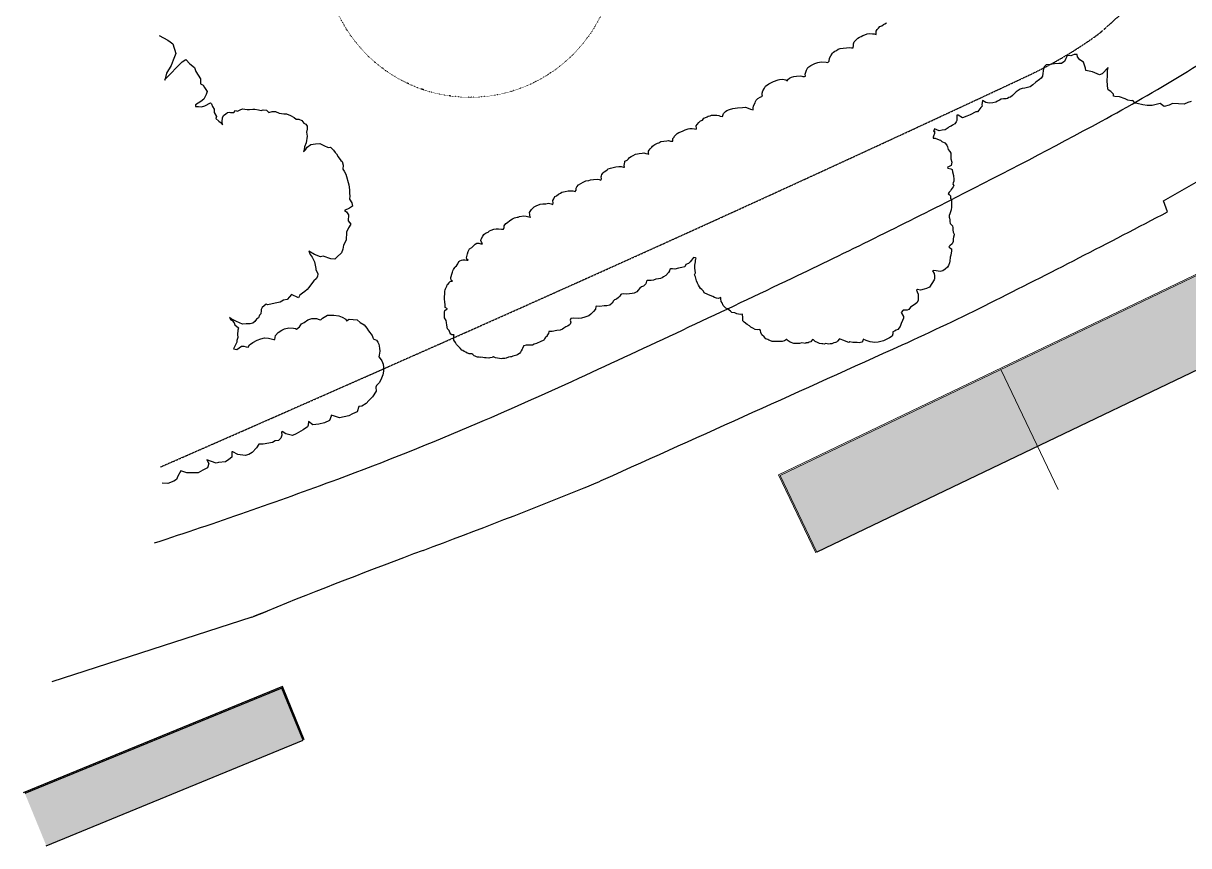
# Model space of a CAD drawing. Header units: millimetres. Extents: x 4912249 to 5143333, y 4796975 to 4980514.
# Drawn here: x 5070078 to 5117356, y 4930372 to 4963725 of the extents above; entities that cross this region are included whole.
import ezdxf

# ---------------------------------------------------------------- set-up
doc = ezdxf.new("R2010")
doc.units = ezdxf.units.MM
doc.linetypes.add('ACAD_ISO07W100', pattern=[3, 0, -3])
doc.linetypes.add('DASHED', pattern=[19.05, 12.7, -6.35])
for name, color, linetype in [('ACAD_ISO07W100___TREES_REMOVED', 1, 'ACAD_ISO07W100'), ('Continuous____EXISTING BUILDINGS', 251, 'Continuous'), ('Continuous___A941G_TREES', 3, 'Continuous'), ('Continuous___BUILDING', 1, 'Continuous'), ('Continuous___CHANNEL', 2, 'Continuous'), ('DASHED___BANK', 7, 'DASHED')]:
    doc.layers.add(name, color=color, linetype=linetype)

msp = doc.modelspace()

# ---------------------------------------------------------------- hatches: boundary and pattern name
at = {"layer": 'Continuous____EXISTING BUILDINGS'}
h = msp.add_hatch(color=256, dxfattribs=at)
h.paths.add_polyline_path([(5100781, 4945392), (5102275, 4942275), (5111228, 4946566), (5109734, 4949683)])
h.paths.add_polyline_path([(5119347, 4950458), (5117852, 4953575), (5109734, 4949683), (5111228, 4946566)])
h.paths.add_polyline_path([(5131085, 4957051), (5129199, 4959619), (5121308, 4953824), (5123193, 4951256)])
h.paths.add_polyline_path([(5143291, 4961219), (5141014, 4964571), (5133276, 4959314), (5135553, 4955962)])
msp.add_hatch(color=256, dxfattribs=at).paths.add_polyline_path([(5081431, 4934646), (5080563, 4936762), (5070144, 4932489), (5071012, 4930372)])

# ---------------------------------------------------------------- linework, layer by layer
at = {"layer": 'ACAD_ISO07W100___TREES_REMOVED', "ltscale": 0.4}
msp.add_circle((5088194, 4966630, 105667), 5907, dxfattribs=at)
at = {"layer": 'Continuous____EXISTING BUILDINGS'}
for p, q in [((5119392, 4950479), (5102275, 4942275)), ((5071012, 4930372), (5081431, 4934646))]:
    msp.add_line(p, q, dxfattribs=at)
at = {"layer": 'Continuous___A941G_TREES'}
for p, q in [((5104911, 4963629), (5104976, 4963674)), ((5104976, 4963674), (5105024, 4963706)), ((5105024, 4963706), (5105093, 4963747)), ((5075587, 4963234), (5075947, 4963042)), ((5104001, 4963158), (5104062, 4963191)), ((5104062, 4963191), (5104135, 4963231)), ((5104135, 4963231), (5104220, 4963256)), ((5104220, 4963256), (5104310, 4963292)), ((5104310, 4963292), (5104407, 4963309)), ((5104407, 4963309), (5104525, 4963292)), ((5104525, 4963292), (5104594, 4963292)), ((5104594, 4963292), (5104671, 4963272)), ((5104671, 4963329), (5104683, 4963410)), ((5104671, 4963272), (5104671, 4963329)), ((5104683, 4963410), (5104724, 4963471)), ((5104724, 4963471), (5104777, 4963532)), ((5104777, 4963532), (5104825, 4963592)), ((5104825, 4963592), (5104911, 4963629)), ((5075947, 4963042), (5076031, 4962970)), ((5076031, 4962970), (5076140, 4962892)), ((5076140, 4962892), (5076272, 4962503)), ((5103142, 4962674), (5103217, 4962707)), ((5103217, 4962707), (5103333, 4962716)), ((5103333, 4962716), (5103474, 4962732)), ((5103474, 4962732), (5103582, 4962740)), ((5103582, 4962740), (5103673, 4962732)), ((5103673, 4962732), (5103748, 4962732)), ((5103748, 4962732), (5103756, 4962823)), ((5103756, 4962890), (5103790, 4962980)), ((5103756, 4962823), (5103756, 4962890)), ((5103790, 4962980), (5103834, 4963029)), ((5103834, 4963029), (5103875, 4963073)), ((5103875, 4963073), (5103940, 4963122)), ((5103940, 4963122), (5104001, 4963158)), ((5076152, 4962227), (5076074, 4962017)), ((5076272, 4962503), (5076152, 4962227)), ((5076518, 4962161), (5076668, 4962251)), ((5076668, 4962251), (5076830, 4962083)), ((5102776, 4962193), (5102785, 4962317)), ((5102785, 4962317), (5102834, 4962409)), ((5102834, 4962409), (5102901, 4962508)), ((5102901, 4962508), (5102942, 4962550)), ((5102942, 4962550), (5103001, 4962591)), ((5103001, 4962591), (5103067, 4962616)), ((5103067, 4962616), (5103142, 4962674)), ((5112365, 4962302), (5112323, 4962176)), ((5112421, 4962401), (5112365, 4962302)), ((5112534, 4962415), (5112421, 4962401)), ((5112576, 4962401), (5112534, 4962415)), ((5112716, 4962457), (5112576, 4962401)), ((5112829, 4962457), (5112716, 4962457)), ((5112843, 4962372), (5112829, 4962457)), ((5112941, 4962246), (5112843, 4962372)), ((5113082, 4962148), (5112941, 4962246)), ((5075835, 4961465), (5076518, 4962161)), ((5076074, 4962017), (5075894, 4961705)), ((5076830, 4962083), (5077022, 4961933)), ((5077022, 4961933), (5077082, 4961765)), ((5077082, 4961765), (5077263, 4961478)), ((5101821, 4961745), (5101846, 4961819)), ((5101846, 4961819), (5101904, 4961927)), ((5101904, 4961927), (5102029, 4962010)), ((5102029, 4962010), (5102104, 4962060)), ((5102104, 4962060), (5102195, 4962102)), ((5102195, 4962102), (5102311, 4962135)), ((5102311, 4962135), (5102452, 4962160)), ((5102452, 4962160), (5102652, 4962143)), ((5102652, 4962143), (5102718, 4962135)), ((5102718, 4962135), (5102776, 4962193)), ((5111452, 4961783), (5111438, 4961699)), ((5111466, 4961910), (5111452, 4961783)), ((5111494, 4961966), (5111466, 4961910)), ((5111579, 4962036), (5111494, 4961966)), ((5111733, 4962050), (5111579, 4962036)), ((5111916, 4962078), (5111733, 4962050)), ((5112084, 4962092), (5111916, 4962078)), ((5112197, 4962092), (5112084, 4962092)), ((5112253, 4962134), (5112197, 4962092)), ((5112323, 4962176), (5112253, 4962134)), ((5113166, 4961910), (5113082, 4962148)), ((5113180, 4961811), (5113166, 4961910)), ((5113447, 4961755), (5113180, 4961811)), ((5113545, 4961713), (5113447, 4961755)), ((5114093, 4961938), (5113840, 4961671)), ((5114065, 4961811), (5114093, 4961938)), ((5114065, 4961573), (5114065, 4961811)), ((5075894, 4961705), (5075823, 4961417)), ((5075823, 4961417), (5075835, 4961465)), ((5077263, 4961478), (5077261, 4961269)), ((5100318, 4961272), (5100426, 4961330)), ((5100426, 4961330), (5100509, 4961371)), ((5100509, 4961371), (5100700, 4961429)), ((5100700, 4961429), (5100750, 4961446)), ((5100750, 4961446), (5100874, 4961454)), ((5100874, 4961454), (5101015, 4961438)), ((5101015, 4961438), (5101082, 4961396)), ((5101082, 4961396), (5101090, 4961446)), ((5101090, 4961446), (5101157, 4961496)), ((5101157, 4961496), (5101240, 4961537)), ((5101240, 4961537), (5101339, 4961562)), ((5101339, 4961562), (5101447, 4961587)), ((5101447, 4961587), (5101589, 4961595)), ((5101589, 4961595), (5101663, 4961587)), ((5101663, 4961587), (5101705, 4961571)), ((5101705, 4961571), (5101763, 4961571)), ((5101763, 4961571), (5101813, 4961579)), ((5101796, 4961662), (5101821, 4961745)), ((5101813, 4961579), (5101796, 4961662)), ((5111157, 4961334), (5111031, 4961236)), ((5111298, 4961447), (5111157, 4961334)), ((5111368, 4961503), (5111298, 4961447)), ((5111424, 4961587), (5111368, 4961503)), ((5111438, 4961699), (5111424, 4961587)), ((5113742, 4961629), (5113545, 4961713)), ((5113840, 4961671), (5113742, 4961629)), ((5114051, 4961433), (5114065, 4961573)), ((5114065, 4961180), (5114051, 4961433)), ((5077261, 4961269), (5077376, 4961211)), ((5077376, 4961211), (5077432, 4961117)), ((5077503, 4960841), (5077404, 4960646)), ((5077432, 4961117), (5077531, 4960953)), ((5077531, 4960953), (5077503, 4960841)), ((5100052, 4960898), (5100085, 4960990)), ((5100052, 4960807), (5100052, 4960898)), ((5100060, 4960766), (5100052, 4960807)), ((5100085, 4960990), (5100143, 4961098)), ((5100143, 4961098), (5100193, 4961172)), ((5100193, 4961172), (5100318, 4961272)), ((5110265, 4960851), (5110209, 4960796)), ((5110362, 4960948), (5110265, 4960851)), ((5110525, 4961054), (5110362, 4960948)), ((5110596, 4961082), (5110525, 4961054)), ((5110708, 4961096), (5110596, 4961082)), ((5110919, 4961152), (5110708, 4961096)), ((5111031, 4961236), (5110919, 4961152)), ((5114093, 4961026), (5114065, 4961180)), ((5114191, 4960956), (5114093, 4961026)), ((5114303, 4960857), (5114191, 4960956)), ((5114303, 4960773), (5114303, 4960857)), ((5077280, 4960548), (5077058, 4960414)), ((5077058, 4960414), (5077062, 4960353)), ((5077062, 4960353), (5077191, 4960351)), ((5077191, 4960351), (5077309, 4960341)), ((5077404, 4960646), (5077280, 4960548)), ((5077309, 4960341), (5077437, 4960379)), ((5077437, 4960379), (5077676, 4960499)), ((5077676, 4960499), (5077707, 4960461)), ((5077707, 4960461), (5077759, 4960349)), ((5077759, 4960349), (5077822, 4960243)), ((5099682, 4960288), (5099694, 4960382)), ((5099694, 4960382), (5099764, 4960494)), ((5099764, 4960494), (5099786, 4960558)), ((5099786, 4960558), (5099803, 4960608)), ((5099803, 4960608), (5099877, 4960674)), ((5099877, 4960674), (5099977, 4960724)), ((5099977, 4960724), (5100060, 4960766)), ((5108978, 4960367), (5108922, 4960312)), ((5108992, 4960588), (5108964, 4960423)), ((5108964, 4960423), (5108978, 4960367)), ((5109130, 4960519), (5108992, 4960588)), ((5109268, 4960492), (5109130, 4960519)), ((5109407, 4960505), (5109268, 4960492)), ((5109531, 4960533), (5109407, 4960505)), ((5109601, 4960561), (5109531, 4960533)), ((5109684, 4960602), (5109601, 4960561)), ((5109753, 4960644), (5109684, 4960602)), ((5109836, 4960657), (5109753, 4960644)), ((5109946, 4960657), (5109836, 4960657)), ((5110002, 4960671), (5109946, 4960657)), ((5110057, 4960713), (5110002, 4960671)), ((5110126, 4960727), (5110057, 4960713)), ((5110209, 4960796), (5110126, 4960727)), ((5114360, 4960759), (5114303, 4960773)), ((5114542, 4960745), (5114360, 4960759)), ((5114781, 4960661), (5114542, 4960745)), ((5114893, 4960605), (5114781, 4960661)), ((5115034, 4960577), (5114893, 4960605)), ((5115090, 4960591), (5115034, 4960577)), ((5115188, 4960493), (5115090, 4960591)), ((5115259, 4960479), (5115188, 4960493)), ((5115497, 4960422), (5115259, 4960479)), ((5115666, 4960394), (5115497, 4960422)), ((5115877, 4960394), (5115666, 4960394)), ((5116202, 4960476), (5115877, 4960394)), ((5116363, 4960351), (5116202, 4960476)), ((5116561, 4960404), (5116363, 4960351)), ((5116705, 4960476), (5116561, 4960404)), ((5116938, 4960458), (5116705, 4960476)), ((5117172, 4960440), (5116938, 4960458)), ((5117315, 4960512), (5117172, 4960440)), ((5117459, 4960548), (5117315, 4960512)), ((5077822, 4960243), (5077827, 4960103)), ((5077827, 4960103), (5077918, 4959951)), ((5077918, 4959951), (5077892, 4959864)), ((5077892, 4959864), (5078009, 4959755)), ((5078144, 4959746), (5078153, 4959890)), ((5078153, 4959890), (5078198, 4959980)), ((5078198, 4959980), (5078288, 4960051)), ((5078288, 4960051), (5078360, 4960114)), ((5078360, 4960114), (5078432, 4960123)), ((5078432, 4960123), (5078486, 4960114)), ((5078486, 4960114), (5078618, 4960110)), ((5078618, 4960110), (5078693, 4960185)), ((5078693, 4960185), (5078768, 4960163)), ((5078768, 4960163), (5078875, 4960217)), ((5078875, 4960217), (5078972, 4960260)), ((5078972, 4960260), (5079165, 4960228)), ((5079165, 4960228), (5079261, 4960228)), ((5079261, 4960228), (5079390, 4960249)), ((5079390, 4960249), (5079476, 4960238)), ((5079476, 4960238), (5079615, 4960217)), ((5079615, 4960217), (5079722, 4960195)), ((5079722, 4960195), (5079808, 4960217)), ((5079808, 4960217), (5079947, 4960206)), ((5079947, 4960206), (5080033, 4960110)), ((5080033, 4960110), (5080173, 4960142)), ((5080173, 4960142), (5080312, 4960142)), ((5080312, 4960142), (5080462, 4960078)), ((5080462, 4960078), (5080644, 4960056)), ((5080644, 4960056), (5080762, 4960056)), ((5080762, 4960056), (5080912, 4959992)), ((5080912, 4959992), (5081062, 4959906)), ((5081062, 4959906), (5081148, 4959842)), ((5097638, 4959801), (5097691, 4959878)), ((5097691, 4959878), (5097721, 4959889)), ((5097721, 4959889), (5097821, 4959936)), ((5097821, 4959936), (5097862, 4959966)), ((5097862, 4959966), (5097944, 4959972)), ((5097944, 4959972), (5098003, 4959995)), ((5098003, 4959995), (5098132, 4959995)), ((5098132, 4959995), (5098220, 4959995)), ((5098220, 4959995), (5098290, 4959989)), ((5098290, 4959989), (5098349, 4959966)), ((5098349, 4959966), (5098443, 4959942)), ((5098443, 4959942), (5098461, 4959983)), ((5098461, 4959983), (5098478, 4960065)), ((5098478, 4960065), (5098561, 4960153)), ((5098561, 4960153), (5098619, 4960189)), ((5098619, 4960189), (5098725, 4960236)), ((5098725, 4960236), (5098860, 4960265)), ((5098860, 4960265), (5098960, 4960288)), ((5098960, 4960288), (5099054, 4960300)), ((5099054, 4960300), (5099248, 4960312)), ((5099248, 4960312), (5099371, 4960324)), ((5099371, 4960324), (5099483, 4960288)), ((5099483, 4960288), (5099582, 4960241)), ((5099582, 4960241), (5099682, 4960218)), ((5099682, 4960218), (5099682, 4960288)), ((5108009, 4959994), (5107954, 4959994)), ((5107954, 4959994), (5107954, 4959897)), ((5107954, 4959897), (5107954, 4959856)), ((5108175, 4959897), (5108009, 4959994)), ((5108355, 4959953), (5108175, 4959897)), ((5108494, 4960008), (5108355, 4959953)), ((5108715, 4960132), (5108494, 4960008)), ((5108784, 4960132), (5108715, 4960132)), ((5108839, 4960201), (5108784, 4960132)), ((5108922, 4960312), (5108839, 4960201)), ((5078009, 4959755), (5078108, 4959692)), ((5078108, 4959692), (5078162, 4959602)), ((5078162, 4959602), (5078144, 4959746)), ((5081148, 4959842), (5081255, 4959831)), ((5081255, 4959831), (5081373, 4959777)), ((5081373, 4959777), (5081459, 4959681)), ((5081459, 4959681), (5081534, 4959638)), ((5081534, 4959638), (5081588, 4959552)), ((5081588, 4959435), (5081566, 4959317)), ((5081588, 4959552), (5081588, 4959435)), ((5096846, 4959361), (5096928, 4959408)), ((5096928, 4959408), (5097051, 4959444)), ((5097051, 4959444), (5097116, 4959461)), ((5097116, 4959461), (5097210, 4959455)), ((5097210, 4959455), (5097310, 4959444)), ((5097310, 4959444), (5097374, 4959426)), ((5097374, 4959426), (5097386, 4959455)), ((5097380, 4959573), (5097415, 4959625)), ((5097386, 4959455), (5097380, 4959573)), ((5097415, 4959625), (5097480, 4959708)), ((5097480, 4959708), (5097550, 4959766)), ((5097550, 4959766), (5097638, 4959801)), ((5107041, 4959441), (5106999, 4959344)), ((5107234, 4959358), (5107041, 4959441)), ((5107359, 4959386), (5107234, 4959358)), ((5107483, 4959400), (5107359, 4959386)), ((5107594, 4959483), (5107483, 4959400)), ((5107636, 4959524), (5107594, 4959483)), ((5107719, 4959552), (5107636, 4959524)), ((5107774, 4959593), (5107719, 4959552)), ((5107871, 4959648), (5107774, 4959593)), ((5107926, 4959731), (5107871, 4959648)), ((5107954, 4959787), (5107926, 4959731)), ((5107954, 4959856), (5107954, 4959787)), ((5081599, 4959145), (5081556, 4958877)), ((5081566, 4959317), (5081599, 4959145)), ((5095865, 4958875), (5095935, 4958927)), ((5095935, 4958927), (5096065, 4958951)), ((5096065, 4958951), (5096182, 4958963)), ((5096182, 4958963), (5096252, 4958968)), ((5096252, 4958968), (5096329, 4958951)), ((5096329, 4958951), (5096429, 4958939)), ((5096429, 4959056), (5096481, 4959109)), ((5096429, 4959004), (5096429, 4959056)), ((5096429, 4958939), (5096429, 4959004)), ((5096481, 4959109), (5096499, 4959144)), ((5096499, 4959144), (5096546, 4959197)), ((5096546, 4959197), (5096605, 4959250)), ((5096605, 4959250), (5096675, 4959297)), ((5096675, 4959297), (5096752, 4959320)), ((5096752, 4959320), (5096846, 4959361)), ((5106999, 4959151), (5106985, 4959109)), ((5106985, 4959109), (5106985, 4959068)), ((5106985, 4959068), (5107068, 4959068)), ((5106999, 4959344), (5107041, 4959358)), ((5107041, 4959261), (5106999, 4959151)), ((5107041, 4959358), (5107041, 4959261)), ((5107068, 4959068), (5107234, 4958999)), ((5107234, 4958999), (5107290, 4958985)), ((5107290, 4958985), (5107345, 4958930)), ((5107345, 4958930), (5107456, 4958874)), ((5081448, 4958513), (5081523, 4958599)), ((5081470, 4958588), (5081448, 4958513)), ((5081491, 4958717), (5081470, 4958588)), ((5081556, 4958877), (5081491, 4958717)), ((5081523, 4958599), (5081599, 4958706)), ((5081599, 4958706), (5081749, 4958813)), ((5081749, 4958813), (5081931, 4958834)), ((5081931, 4958834), (5082113, 4958845)), ((5082113, 4958845), (5082274, 4958770)), ((5082274, 4958770), (5082446, 4958695)), ((5082446, 4958695), (5082542, 4958706)), ((5082542, 4958706), (5082660, 4958577)), ((5082660, 4958577), (5082724, 4958492)), ((5082724, 4958492), (5082778, 4958427)), ((5094991, 4958436), (5095065, 4958447)), ((5095065, 4958447), (5095183, 4958458)), ((5095183, 4958458), (5095257, 4958469)), ((5095257, 4958469), (5095331, 4958443)), ((5095331, 4958443), (5095416, 4958432)), ((5095446, 4958539), (5095468, 4958576)), ((5095446, 4958473), (5095446, 4958539)), ((5095450, 4958421), (5095446, 4958473)), ((5095468, 4958576), (5095502, 4958635)), ((5095502, 4958635), (5095571, 4958704)), ((5095571, 4958704), (5095606, 4958740)), ((5095606, 4958740), (5095653, 4958787)), ((5095653, 4958787), (5095700, 4958816)), ((5095700, 4958816), (5095800, 4958863)), ((5095800, 4958863), (5095865, 4958875)), ((5107456, 4958874), (5107539, 4958778)), ((5107539, 4958778), (5107566, 4958709)), ((5107566, 4958709), (5107594, 4958612)), ((5107594, 4958612), (5107663, 4958529)), ((5107663, 4958529), (5107705, 4958460)), ((5107705, 4958460), (5107705, 4958322)), ((5082778, 4958427), (5082853, 4958309)), ((5082853, 4958309), (5082960, 4958159)), ((5082960, 4958159), (5083014, 4958127)), ((5083014, 4958127), (5083057, 4957977)), ((5083057, 4957977), (5083035, 4957806)), ((5094455, 4957963), (5094469, 4958026)), ((5094469, 4958026), (5094477, 4958092)), ((5094477, 4958092), (5094484, 4958136)), ((5094484, 4958136), (5094577, 4958181)), ((5094577, 4958181), (5094632, 4958232)), ((5094632, 4958232), (5094677, 4958277)), ((5094677, 4958277), (5094739, 4958325)), ((5094739, 4958325), (5094821, 4958365)), ((5094821, 4958365), (5094910, 4958413)), ((5094910, 4958413), (5094991, 4958436)), ((5095416, 4958432), (5095450, 4958421)), ((5107705, 4958322), (5107705, 4958225)), ((5107705, 4958225), (5107746, 4958100)), ((5107746, 4958100), (5107719, 4957962)), ((5083035, 4957806), (5083100, 4957731)), ((5083100, 4957731), (5083164, 4957602)), ((5083164, 4957602), (5083286, 4957172)), ((5093526, 4957505), (5093537, 4957541)), ((5093539, 4957424), (5093526, 4957505)), ((5093537, 4957541), (5093548, 4957590)), ((5093548, 4957590), (5093600, 4957667)), ((5093600, 4957667), (5093641, 4957700)), ((5093641, 4957700), (5093711, 4957737)), ((5093711, 4957737), (5093767, 4957789)), ((5093767, 4957789), (5093811, 4957826)), ((5093811, 4957826), (5093900, 4957844)), ((5093900, 4957844), (5094003, 4957881)), ((5094003, 4957881), (5094118, 4957904)), ((5094118, 4957904), (5094236, 4957922)), ((5094236, 4957922), (5094336, 4957922)), ((5094336, 4957922), (5094432, 4957889)), ((5094432, 4957889), (5094462, 4957896)), ((5094462, 4957896), (5094455, 4957963)), ((5107636, 4957921), (5107566, 4957893)), ((5107566, 4957893), (5107580, 4957852)), ((5107580, 4957852), (5107705, 4957824)), ((5107719, 4957962), (5107636, 4957921)), ((5107705, 4957824), (5107760, 4957796)), ((5107760, 4957796), (5107774, 4957700)), ((5107774, 4957700), (5107815, 4957548)), ((5107815, 4957548), (5107823, 4957385)), ((5083286, 4957172), (5083316, 4956975)), ((5092503, 4957040), (5092537, 4957100)), ((5092503, 4956963), (5092503, 4957040)), ((5092537, 4957100), (5092606, 4957168)), ((5092606, 4957168), (5092700, 4957228)), ((5092700, 4957228), (5092794, 4957288)), ((5092794, 4957288), (5092897, 4957330)), ((5092897, 4957330), (5093017, 4957356)), ((5093017, 4957356), (5093094, 4957382)), ((5093094, 4957382), (5093205, 4957390)), ((5093205, 4957390), (5093367, 4957399)), ((5093367, 4957399), (5093436, 4957390)), ((5093436, 4957390), (5093513, 4957365)), ((5093513, 4957365), (5093539, 4957424)), ((5107766, 4957041), (5107718, 4956983)), ((5107795, 4957089), (5107766, 4957041)), ((5107804, 4957261), (5107785, 4957203)), ((5107785, 4957203), (5107823, 4957146)), ((5107823, 4957146), (5107795, 4957089)), ((5107823, 4957318), (5107804, 4957261)), ((5107823, 4957385), (5107823, 4957318)), ((5083316, 4956975), (5083316, 4956824)), ((5083316, 4956824), (5083331, 4956733)), ((5083331, 4956733), (5083316, 4956597)), ((5083316, 4956597), (5083407, 4956446)), ((5091562, 4956544), (5091596, 4956612)), ((5091596, 4956612), (5091647, 4956706)), ((5091647, 4956706), (5091707, 4956732)), ((5091707, 4956732), (5091784, 4956792)), ((5091784, 4956792), (5091870, 4956835)), ((5091870, 4956835), (5091930, 4956877)), ((5091930, 4956877), (5092067, 4956903)), ((5092067, 4956903), (5092186, 4956929)), ((5092186, 4956929), (5092306, 4956937)), ((5092306, 4956937), (5092375, 4956929)), ((5092375, 4956929), (5092460, 4956903)), ((5092460, 4956903), (5092503, 4956963)), ((5107641, 4956878), (5107594, 4956811)), ((5107594, 4956811), (5107641, 4956783)), ((5107689, 4956936), (5107641, 4956878)), ((5107641, 4956783), (5107689, 4956725)), ((5107718, 4956983), (5107689, 4956936)), ((5107689, 4956725), (5107699, 4956620)), ((5107699, 4956620), (5107737, 4956563)), ((5107737, 4956563), (5107737, 4956515)), ((5083316, 4956234), (5083104, 4956128)), ((5083104, 4956128), (5083195, 4956083)), ((5083195, 4956083), (5083271, 4955962)), ((5083437, 4956310), (5083316, 4956234)), ((5083407, 4956446), (5083437, 4956310)), ((5090612, 4956057), (5090697, 4956176)), ((5090697, 4956176), (5090749, 4956228)), ((5090749, 4956228), (5090809, 4956288)), ((5090809, 4956288), (5090886, 4956322)), ((5090886, 4956322), (5091040, 4956390)), ((5091040, 4956390), (5091151, 4956407)), ((5091151, 4956407), (5091279, 4956407)), ((5091279, 4956407), (5091391, 4956433)), ((5091391, 4956433), (5091493, 4956399)), ((5091493, 4956399), (5091562, 4956373)), ((5091570, 4956433), (5091562, 4956544)), ((5091562, 4956373), (5091570, 4956433)), ((5107699, 4956085), (5107661, 4955999)), ((5107718, 4956161), (5107699, 4956085)), ((5107737, 4956267), (5107718, 4956161)), ((5107737, 4956515), (5107737, 4956420)), ((5107737, 4956420), (5107737, 4956343)), ((5107737, 4956343), (5107737, 4956267)), ((5083271, 4955962), (5083256, 4955719)), ((5083256, 4955719), (5083362, 4955583)), ((5089583, 4955515), (5089653, 4955607)), ((5089653, 4955607), (5089718, 4955644)), ((5089718, 4955644), (5089816, 4955732)), ((5089816, 4955732), (5089927, 4955792)), ((5089927, 4955792), (5090004, 4955835)), ((5090004, 4955835), (5090116, 4955869)), ((5090116, 4955869), (5090158, 4955869)), ((5090158, 4955869), (5090210, 4955886)), ((5090210, 4955886), (5090389, 4955920)), ((5090389, 4955920), (5090475, 4955903)), ((5090475, 4955903), (5090535, 4955886)), ((5090535, 4955886), (5090638, 4955860)), ((5090629, 4955971), (5090612, 4956057)), ((5090646, 4955843), (5090629, 4955971)), ((5090638, 4955860), (5090646, 4955843)), ((5107641, 4955932), (5107632, 4955865)), ((5107632, 4955865), (5107651, 4955827)), ((5107661, 4955999), (5107641, 4955932)), ((5107651, 4955827), (5107661, 4955751)), ((5107661, 4955751), (5107661, 4955684)), ((5107661, 4955684), (5107680, 4955607)), ((5107680, 4955607), (5107774, 4955509)), ((5083195, 4955250), (5083180, 4954933)), ((5083271, 4955432), (5083195, 4955250)), ((5083362, 4955583), (5083271, 4955432)), ((5088715, 4955095), (5088764, 4955154)), ((5088764, 4955154), (5088828, 4955208)), ((5088828, 4955208), (5088942, 4955251)), ((5088942, 4955251), (5088990, 4955305)), ((5088990, 4955305), (5089055, 4955332)), ((5089055, 4955332), (5089163, 4955375)), ((5089163, 4955375), (5089265, 4955386)), ((5089265, 4955386), (5089351, 4955391)), ((5089351, 4955391), (5089475, 4955381)), ((5089475, 4955381), (5089556, 4955375)), ((5089556, 4955375), (5089583, 4955440)), ((5089583, 4955440), (5089583, 4955515)), ((5107774, 4955509), (5107787, 4955428)), ((5107787, 4955428), (5107787, 4955347)), ((5107787, 4955347), (5107801, 4955252)), ((5107801, 4955252), (5107841, 4955171)), ((5107841, 4955144), (5107814, 4955049)), ((5107841, 4955171), (5107841, 4955144)), ((5083074, 4954721), (5083044, 4954570)), ((5083180, 4954933), (5083074, 4954721)), ((5088268, 4954632), (5088295, 4954659)), ((5088295, 4954659), (5088365, 4954724)), ((5088365, 4954724), (5088413, 4954772)), ((5088413, 4954772), (5088478, 4954804)), ((5088478, 4954804), (5088559, 4954815)), ((5088559, 4954815), (5088645, 4954788)), ((5088645, 4954912), (5088656, 4954977)), ((5088661, 4954848), (5088645, 4954912)), ((5088645, 4954788), (5088710, 4954783)), ((5088656, 4954977), (5088715, 4955095)), ((5088710, 4954783), (5088661, 4954848)), ((5107665, 4954698), (5107625, 4954657)), ((5107625, 4954657), (5107665, 4954617)), ((5107760, 4954779), (5107665, 4954698)), ((5107801, 4954874), (5107760, 4954779)), ((5107814, 4955049), (5107801, 4954982)), ((5107801, 4954982), (5107801, 4954874)), ((5081893, 4954343), (5081666, 4954479)), ((5081666, 4954479), (5081712, 4954343)), ((5081712, 4954343), (5081803, 4954237)), ((5081803, 4954237), (5081893, 4954055)), ((5082136, 4954252), (5081893, 4954343)), ((5082242, 4954282), (5082136, 4954252)), ((5082559, 4954176), (5082242, 4954282)), ((5082802, 4954237), (5082711, 4954161)), ((5082983, 4954418), (5082802, 4954237)), ((5083044, 4954570), (5082983, 4954418)), ((5088059, 4954214), (5088095, 4954379)), ((5088077, 4954158), (5088059, 4954214)), ((5088095, 4954379), (5088128, 4954465)), ((5088128, 4954465), (5088160, 4954551)), ((5088160, 4954551), (5088176, 4954584)), ((5088176, 4954584), (5088268, 4954632)), ((5097261, 4954231), (5097181, 4954122)), ((5097334, 4954209), (5097261, 4954231)), ((5097371, 4954188), (5097334, 4954209)), ((5097342, 4954129), (5097371, 4954188)), ((5107665, 4954617), (5107733, 4954576)), ((5107679, 4954238), (5107665, 4954076)), ((5107706, 4954320), (5107679, 4954238)), ((5107733, 4954495), (5107706, 4954320)), ((5107733, 4954576), (5107733, 4954495)), ((5081893, 4954055), (5081939, 4953783)), ((5081939, 4953783), (5081939, 4953738)), ((5081939, 4953738), (5082030, 4953571)), ((5082711, 4954161), (5082559, 4954176)), ((5087503, 4953693), (5087534, 4953747)), ((5087534, 4953747), (5087579, 4953817)), ((5087579, 4953817), (5087603, 4953850)), ((5087603, 4953850), (5087655, 4953895)), ((5087655, 4953895), (5087711, 4953974)), ((5087711, 4953974), (5087724, 4954008)), ((5087724, 4954008), (5087759, 4954059)), ((5087759, 4954059), (5087789, 4954089)), ((5087789, 4954089), (5087855, 4954113)), ((5087855, 4954113), (5087912, 4954131)), ((5087912, 4954131), (5087995, 4954134)), ((5087995, 4954134), (5088077, 4954121)), ((5088131, 4954121), (5088077, 4954158)), ((5088077, 4954121), (5088131, 4954121)), ((5096303, 4953749), (5096288, 4953691)), ((5096339, 4953764), (5096303, 4953749)), ((5096420, 4953771), (5096339, 4953764)), ((5096515, 4953756), (5096420, 4953771)), ((5096661, 4953793), (5096515, 4953756)), ((5096793, 4953822), (5096661, 4953793)), ((5096917, 4953851), (5096793, 4953822)), ((5096954, 4953939), (5096917, 4953851)), ((5097027, 4953976), (5096954, 4953939)), ((5097064, 4953983), (5097027, 4953976)), ((5097129, 4954049), (5097064, 4953983)), ((5097181, 4954122), (5097129, 4954049)), ((5097320, 4953793), (5097327, 4953917)), ((5097342, 4953601), (5097320, 4953793)), ((5097327, 4953917), (5097342, 4954049)), ((5097342, 4954049), (5097342, 4954129)), ((5107476, 4953752), (5107381, 4953684)), ((5107571, 4953833), (5107476, 4953752)), ((5107611, 4953900), (5107571, 4953833)), ((5107652, 4954009), (5107611, 4953900)), ((5107665, 4954076), (5107652, 4954009)), ((5081863, 4953284), (5081727, 4953102)), ((5081954, 4953359), (5081863, 4953284)), ((5082015, 4953450), (5081954, 4953359)), ((5082030, 4953571), (5082015, 4953450)), ((5087359, 4953199), (5087381, 4953250)), ((5087381, 4953250), (5087394, 4953259)), ((5087394, 4953259), (5087424, 4953268)), ((5087419, 4953421), (5087430, 4953458)), ((5087419, 4953374), (5087419, 4953421)), ((5087441, 4953317), (5087419, 4953374)), ((5087424, 4953268), (5087462, 4953272)), ((5087430, 4953458), (5087458, 4953548)), ((5087486, 4953272), (5087441, 4953317)), ((5087458, 4953548), (5087494, 4953629)), ((5087462, 4953272), (5087486, 4953272)), ((5087494, 4953629), (5087503, 4953693)), ((5095364, 4953265), (5095328, 4953157)), ((5095386, 4953294), (5095364, 4953265)), ((5095429, 4953294), (5095386, 4953294)), ((5095544, 4953294), (5095429, 4953294)), ((5095638, 4953308), (5095544, 4953294)), ((5095739, 4953344), (5095638, 4953308)), ((5095847, 4953359), (5095739, 4953344)), ((5095934, 4953373), (5095847, 4953359)), ((5095999, 4953409), (5095934, 4953373)), ((5096049, 4953445), (5095999, 4953409)), ((5096150, 4953496), (5096049, 4953445)), ((5096259, 4953618), (5096150, 4953496)), ((5096288, 4953691), (5096259, 4953618)), ((5097313, 4953531), (5097342, 4953601)), ((5097342, 4953439), (5097313, 4953531)), ((5097395, 4953276), (5097342, 4953439)), ((5097430, 4953189), (5097395, 4953276)), ((5107029, 4953319), (5106935, 4953171)), ((5107002, 4953698), (5106962, 4953684)), ((5106962, 4953684), (5107029, 4953576)), ((5107111, 4953684), (5107002, 4953698)), ((5107029, 4953576), (5107043, 4953481)), ((5107043, 4953360), (5107029, 4953319)), ((5107043, 4953481), (5107043, 4953360)), ((5107273, 4953657), (5107111, 4953684)), ((5107381, 4953684), (5107273, 4953657)), ((5081409, 4952784), (5081303, 4952694)), ((5081500, 4952845), (5081409, 4952784)), ((5081591, 4952936), (5081500, 4952845)), ((5081666, 4953011), (5081591, 4952936)), ((5081727, 4953102), (5081666, 4953011)), ((5087178, 4952865), (5087199, 4952920)), ((5087178, 4952775), (5087178, 4952865)), ((5087178, 4952724), (5087178, 4952775)), ((5087199, 4952920), (5087203, 4952961)), ((5087203, 4952961), (5087227, 4953016)), ((5087227, 4953016), (5087254, 4953071)), ((5087254, 4953071), (5087278, 4953116)), ((5087278, 4953116), (5087303, 4953133)), ((5087303, 4953133), (5087359, 4953199)), ((5094780, 4952768), (5094672, 4952754)), ((5094860, 4952783), (5094780, 4952768)), ((5094968, 4952840), (5094860, 4952783)), ((5095018, 4952898), (5094968, 4952840)), ((5095090, 4952977), (5095018, 4952898)), ((5095162, 4953042), (5095090, 4952977)), ((5095242, 4953071), (5095162, 4953042)), ((5095285, 4953107), (5095242, 4953071)), ((5095328, 4953157), (5095285, 4953107)), ((5097464, 4953102), (5097430, 4953189)), ((5097551, 4952975), (5097464, 4953102)), ((5097610, 4952934), (5097551, 4952975)), ((5097668, 4952859), (5097610, 4952934)), ((5097702, 4952795), (5097668, 4952859)), ((5097842, 4952729), (5097702, 4952795)), ((5106353, 4952927), (5106312, 4952900)), ((5106312, 4952900), (5106339, 4952833)), ((5106339, 4952833), (5106380, 4952738)), ((5106475, 4952900), (5106353, 4952927)), ((5106623, 4952941), (5106475, 4952900)), ((5106718, 4952968), (5106623, 4952941)), ((5106840, 4953022), (5106718, 4952968)), ((5106935, 4953171), (5106840, 4953022)), ((5079929, 4952338), (5079855, 4952272)), ((5079995, 4952301), (5079929, 4952338)), ((5080168, 4952346), (5079995, 4952301)), ((5080365, 4952391), (5080168, 4952346)), ((5080501, 4952421), (5080365, 4952391)), ((5080637, 4952497), (5080501, 4952421)), ((5080788, 4952527), (5080637, 4952497)), ((5080879, 4952633), (5080788, 4952527)), ((5080955, 4952724), (5080879, 4952633)), ((5081243, 4952588), (5080955, 4952724)), ((5081303, 4952694), (5081243, 4952588)), ((5087159, 4952525), (5087161, 4952655)), ((5087182, 4952438), (5087159, 4952525)), ((5087161, 4952655), (5087178, 4952724)), ((5087190, 4952288), (5087182, 4952438)), ((5093872, 4952293), (5093750, 4952272)), ((5093966, 4952372), (5093872, 4952293)), ((5094016, 4952466), (5093966, 4952372)), ((5094060, 4952516), (5094016, 4952466)), ((5094146, 4952538), (5094060, 4952516)), ((5094225, 4952610), (5094146, 4952538)), ((5094283, 4952660), (5094225, 4952610)), ((5094319, 4952732), (5094283, 4952660)), ((5094341, 4952740), (5094319, 4952732)), ((5094362, 4952740), (5094341, 4952740)), ((5094434, 4952747), (5094362, 4952740)), ((5094557, 4952740), (5094434, 4952747)), ((5094672, 4952754), (5094557, 4952740)), ((5097875, 4952710), (5097842, 4952729)), ((5098053, 4952644), (5097875, 4952710)), ((5098125, 4952605), (5098053, 4952644)), ((5098204, 4952572), (5098125, 4952605)), ((5098282, 4952565), (5098204, 4952572)), ((5098374, 4952611), (5098282, 4952565)), ((5098374, 4952591), (5098374, 4952611)), ((5098374, 4952552), (5098374, 4952591)), ((5098387, 4952447), (5098374, 4952552)), ((5098433, 4952388), (5098387, 4952447)), ((5098466, 4952277), (5098433, 4952388)), ((5106258, 4952333), (5106069, 4952211)), ((5106339, 4952400), (5106258, 4952333)), ((5106380, 4952495), (5106339, 4952400)), ((5106380, 4952738), (5106380, 4952616)), ((5106380, 4952616), (5106380, 4952495)), ((5079663, 4951882), (5079619, 4951786)), ((5079708, 4951941), (5079663, 4951882)), ((5079722, 4952073), (5079708, 4951941)), ((5079730, 4952125), (5079722, 4952073)), ((5079767, 4952206), (5079730, 4952125)), ((5079855, 4952272), (5079767, 4952206)), ((5082214, 4951773), (5082425, 4951883)), ((5082425, 4951883), (5082526, 4951891)), ((5082526, 4951891), (5082669, 4951891)), ((5082669, 4951891), (5082880, 4951866)), ((5082880, 4951866), (5083015, 4951807)), ((5087159, 4951782), (5087167, 4951909)), ((5087167, 4952019), (5087182, 4952075)), ((5087167, 4951909), (5087167, 4952019)), ((5087182, 4952075), (5087238, 4952122)), ((5087198, 4952201), (5087190, 4952288)), ((5087293, 4952146), (5087198, 4952201)), ((5087238, 4952122), (5087293, 4952146)), ((5093014, 4951861), (5092863, 4951804)), ((5093108, 4951926), (5093014, 4951861)), ((5093209, 4952034), (5093108, 4951926)), ((5093288, 4952135), (5093209, 4952034)), ((5093303, 4952243), (5093288, 4952135)), ((5093332, 4952250), (5093303, 4952243)), ((5093461, 4952243), (5093332, 4952250)), ((5093649, 4952264), (5093461, 4952243)), ((5093750, 4952272), (5093649, 4952264)), ((5098519, 4952231), (5098466, 4952277)), ((5098578, 4952178), (5098519, 4952231)), ((5098650, 4952145), (5098578, 4952178)), ((5098716, 4952086), (5098650, 4952145)), ((5098762, 4952054), (5098716, 4952086)), ((5098827, 4952001), (5098762, 4952054)), ((5098939, 4951988), (5098827, 4952001)), ((5099021, 4951942), (5098939, 4951988)), ((5099155, 4951913), (5099021, 4951942)), ((5099259, 4951935), (5099155, 4951913)), ((5099259, 4951905), (5099259, 4951935)), ((5099266, 4951801), (5099259, 4951905)), ((5105771, 4952089), (5105690, 4951995)), ((5105690, 4951995), (5105784, 4951832)), ((5105879, 4952089), (5105771, 4952089)), ((5105784, 4951832), (5105784, 4951765)), ((5105933, 4952089), (5105879, 4952089)), ((5106001, 4952116), (5105933, 4952089)), ((5106069, 4952211), (5106001, 4952116)), ((5078514, 4951734), (5078448, 4951793)), ((5078448, 4951793), (5078499, 4951698)), ((5078499, 4951698), (5078558, 4951676)), ((5078728, 4951631), (5078514, 4951734)), ((5078558, 4951676), (5078639, 4951572)), ((5078639, 4951572), (5078661, 4951491)), ((5078661, 4951491), (5078809, 4951374)), ((5078971, 4951528), (5078728, 4951631)), ((5078809, 4951374), (5078779, 4951285)), ((5079126, 4951543), (5078971, 4951528)), ((5079280, 4951536), (5079126, 4951543)), ((5079383, 4951558), (5079280, 4951536)), ((5079465, 4951631), (5079383, 4951558)), ((5079538, 4951720), (5079465, 4951631)), ((5079619, 4951786), (5079538, 4951720)), ((5080671, 4951333), (5080852, 4951373)), ((5080852, 4951373), (5081033, 4951360)), ((5081033, 4951360), (5081127, 4951347)), ((5081127, 4951347), (5081167, 4951320)), ((5081167, 4951320), (5081277, 4951419)), ((5081277, 4951419), (5081370, 4951537)), ((5081370, 4951537), (5081471, 4951596)), ((5081471, 4951596), (5081623, 4951697)), ((5081623, 4951697), (5081783, 4951748)), ((5081783, 4951748), (5081977, 4951748)), ((5081977, 4951748), (5082079, 4951714)), ((5082079, 4951714), (5082155, 4951705)), ((5082155, 4951705), (5082214, 4951773)), ((5083015, 4951807), (5083167, 4951731)), ((5083167, 4951731), (5083184, 4951663)), ((5083184, 4951663), (5083302, 4951731)), ((5083302, 4951731), (5083623, 4951697)), ((5083623, 4951697), (5083750, 4951587)), ((5083750, 4951587), (5083901, 4951495)), ((5083901, 4951495), (5084020, 4951360)), ((5084020, 4951360), (5084079, 4951258)), ((5087230, 4951672), (5087159, 4951782)), ((5087246, 4951585), (5087230, 4951672)), ((5087254, 4951482), (5087246, 4951585)), ((5087293, 4951332), (5087254, 4951482)), ((5092005, 4951364), (5091948, 4951314)), ((5092085, 4951415), (5092005, 4951364)), ((5092149, 4951436), (5092085, 4951415)), ((5092222, 4951487), (5092149, 4951436)), ((5092265, 4951530), (5092222, 4951487)), ((5092294, 4951760), (5092258, 4951681)), ((5092258, 4951681), (5092279, 4951645)), ((5092286, 4951609), (5092265, 4951530)), ((5092279, 4951645), (5092286, 4951609)), ((5092322, 4951760), (5092294, 4951760)), ((5092402, 4951768), (5092322, 4951760)), ((5092611, 4951753), (5092402, 4951768)), ((5092719, 4951768), (5092611, 4951753)), ((5092863, 4951804), (5092719, 4951768)), ((5099274, 4951661), (5099266, 4951801)), ((5099318, 4951601), (5099274, 4951661)), ((5099445, 4951512), (5099318, 4951601)), ((5099534, 4951453), (5099445, 4951512)), ((5099593, 4951408), (5099534, 4951453)), ((5099675, 4951356), (5099593, 4951408)), ((5099764, 4951312), (5099675, 4951356)), ((5105649, 4951427), (5105554, 4951305)), ((5105690, 4951549), (5105649, 4951427)), ((5105744, 4951670), (5105690, 4951549)), ((5105784, 4951765), (5105744, 4951670)), ((5078787, 4950983), (5078742, 4950865)), ((5078779, 4951285), (5078772, 4951108)), ((5078772, 4951108), (5078787, 4950983)), ((5079383, 4950777), (5079564, 4950877)), ((5079564, 4950877), (5079718, 4950924)), ((5079718, 4950924), (5079859, 4950971)), ((5079859, 4950971), (5080027, 4950958)), ((5080027, 4950958), (5080241, 4950898)), ((5080241, 4950898), (5080282, 4950904)), ((5080282, 4950904), (5080308, 4951065)), ((5080308, 4951065), (5080422, 4951179)), ((5080422, 4951179), (5080570, 4951280)), ((5080570, 4951280), (5080671, 4951333)), ((5084079, 4951258), (5084226, 4951070)), ((5084226, 4951070), (5084255, 4950989)), ((5084255, 4950989), (5084277, 4950923)), ((5084277, 4950923), (5084402, 4950879)), ((5084402, 4950879), (5084461, 4950798)), ((5087349, 4951261), (5087293, 4951332)), ((5087380, 4951189), (5087349, 4951261)), ((5087428, 4951118), (5087380, 4951189)), ((5087467, 4951087), (5087428, 4951118)), ((5087562, 4951095), (5087467, 4951087)), ((5087546, 4951071), (5087562, 4951095)), ((5087546, 4950976), (5087546, 4951071)), ((5087546, 4950881), (5087546, 4950976)), ((5087610, 4950786), (5087546, 4950881)), ((5091194, 4950880), (5091138, 4950846)), ((5091228, 4950931), (5091194, 4950880)), ((5091250, 4950970), (5091228, 4950931)), ((5091267, 4950987), (5091250, 4950970)), ((5091324, 4951038), (5091267, 4950987)), ((5091380, 4951150), (5091324, 4951083)), ((5091324, 4951083), (5091324, 4951038)), ((5091400, 4951220), (5091380, 4951150)), ((5091530, 4951220), (5091400, 4951220)), ((5091717, 4951264), (5091530, 4951220)), ((5091861, 4951285), (5091717, 4951264)), ((5091948, 4951314), (5091861, 4951285)), ((5099868, 4951297), (5099764, 4951312)), ((5099957, 4951312), (5099868, 4951297)), ((5099979, 4951267), (5099957, 4951312)), ((5099994, 4951186), (5099979, 4951267)), ((5100039, 4951089), (5099994, 4951186)), ((5100128, 4951015), (5100039, 4951089)), ((5100195, 4950934), (5100128, 4951015)), ((5100276, 4950904), (5100195, 4950934)), ((5100328, 4950874), (5100276, 4950904)), ((5100425, 4950837), (5100328, 4950874)), ((5101035, 4950899), (5100952, 4950852)), ((5101052, 4950899), (5101035, 4950899)), ((5101070, 4950876), (5101052, 4950899)), ((5101194, 4950799), (5101070, 4950876)), ((5102090, 4950899), (5102054, 4950846)), ((5102131, 4950882), (5102090, 4950899)), ((5102208, 4950823), (5102131, 4950882)), ((5103186, 4950927), (5103115, 4950829)), ((5103254, 4950900), (5103186, 4950927)), ((5103321, 4950873), (5103254, 4950900)), ((5104147, 4950913), (5104133, 4950846)), ((5104269, 4950859), (5104147, 4950913)), ((5105081, 4950900), (5104972, 4950846)), ((5105216, 4950967), (5105081, 4950900)), ((5105324, 4951035), (5105216, 4950967)), ((5105351, 4951130), (5105324, 4951035)), ((5105419, 4951238), (5105351, 4951211)), ((5105351, 4951211), (5105351, 4951130)), ((5105487, 4951278), (5105419, 4951238)), ((5105554, 4951305), (5105487, 4951278)), ((5078647, 4950600), (5078602, 4950524)), ((5078602, 4950524), (5078746, 4950495)), ((5078742, 4950792), (5078647, 4950600)), ((5078742, 4950865), (5078742, 4950792)), ((5078746, 4950495), (5078927, 4950636)), ((5078927, 4950636), (5079028, 4950630)), ((5079028, 4950630), (5079115, 4950609)), ((5079115, 4950609), (5079202, 4950589)), ((5079202, 4950589), (5079256, 4950683)), ((5079256, 4950683), (5079383, 4950777)), ((5084461, 4950798), (5084506, 4950709)), ((5084506, 4950709), (5084528, 4950547)), ((5084543, 4950429), (5084513, 4950267)), ((5084528, 4950547), (5084543, 4950429)), ((5087657, 4950699), (5087610, 4950786)), ((5087800, 4950548), (5087657, 4950699)), ((5087874, 4950475), (5087800, 4950548)), ((5087911, 4950453), (5087874, 4950475)), ((5087957, 4950421), (5087911, 4950453)), ((5088026, 4950384), (5087957, 4950421)), ((5090281, 4950447), (5090247, 4950390)), ((5090315, 4950503), (5090281, 4950447)), ((5090332, 4950542), (5090315, 4950503)), ((5090371, 4950627), (5090332, 4950542)), ((5090388, 4950649), (5090365, 4950649)), ((5090365, 4950649), (5090371, 4950627)), ((5090484, 4950677), (5090388, 4950649)), ((5090659, 4950672), (5090484, 4950677)), ((5090732, 4950677), (5090659, 4950672)), ((5090805, 4950711), (5090732, 4950677)), ((5090895, 4950739), (5090805, 4950711)), ((5090957, 4950767), (5090895, 4950739)), ((5091014, 4950796), (5090957, 4950767)), ((5091098, 4950829), (5091014, 4950796)), ((5091138, 4950846), (5091098, 4950829)), ((5100455, 4950822), (5100425, 4950837)), ((5100640, 4950822), (5100455, 4950822)), ((5100864, 4950823), (5100640, 4950822)), ((5100952, 4950852), (5100864, 4950823)), ((5101335, 4950740), (5101194, 4950799)), ((5101477, 4950734), (5101335, 4950740)), ((5101565, 4950746), (5101477, 4950734)), ((5101665, 4950764), (5101565, 4950746)), ((5101807, 4950734), (5101665, 4950764)), ((5101830, 4950764), (5101807, 4950734)), ((5101913, 4950764), (5101830, 4950764)), ((5101960, 4950793), (5101913, 4950764)), ((5102025, 4950811), (5101960, 4950793)), ((5102054, 4950846), (5102025, 4950811)), ((5102302, 4950776), (5102208, 4950823)), ((5102373, 4950746), (5102302, 4950776)), ((5102473, 4950729), (5102373, 4950746)), ((5102520, 4950723), (5102473, 4950729)), ((5102567, 4950711), (5102520, 4950723)), ((5102632, 4950734), (5102567, 4950711)), ((5102744, 4950717), (5102632, 4950734)), ((5102809, 4950723), (5102744, 4950717)), ((5102879, 4950729), (5102809, 4950723)), ((5102927, 4950752), (5102879, 4950729)), ((5102962, 4950764), (5102927, 4950752)), ((5103021, 4950776), (5102962, 4950764)), ((5103062, 4950787), (5103021, 4950776)), ((5103115, 4950829), (5103062, 4950787)), ((5103565, 4950778), (5103321, 4950873)), ((5103606, 4950805), (5103565, 4950778)), ((5103727, 4950778), (5103606, 4950805)), ((5103903, 4950778), (5103727, 4950778)), ((5103985, 4950765), (5103903, 4950778)), ((5104093, 4950792), (5103985, 4950765)), ((5104133, 4950846), (5104093, 4950792)), ((5104431, 4950805), (5104269, 4950859)), ((5104621, 4950778), (5104431, 4950805)), ((5104756, 4950792), (5104621, 4950778)), ((5104972, 4950846), (5104756, 4950792)), ((5084513, 4950267), (5084498, 4950201)), ((5084498, 4950201), (5084557, 4950135)), ((5084557, 4950135), (5084624, 4950039)), ((5084624, 4950039), (5084683, 4949899)), ((5088085, 4950352), (5088026, 4950384)), ((5088134, 4950335), (5088085, 4950352)), ((5088171, 4950323), (5088134, 4950335)), ((5088217, 4950323), (5088171, 4950323)), ((5088242, 4950323), (5088217, 4950323)), ((5088271, 4950315), (5088242, 4950323)), ((5088321, 4950289), (5088271, 4950315)), ((5088367, 4950242), (5088321, 4950289)), ((5088409, 4950225), (5088367, 4950242)), ((5088465, 4950200), (5088409, 4950225)), ((5088505, 4950190), (5088465, 4950200)), ((5088578, 4950181), (5088505, 4950190)), ((5088600, 4950178), (5088578, 4950181)), ((5088645, 4950183), (5088600, 4950178)), ((5088720, 4950171), (5088645, 4950183)), ((5088787, 4950154), (5088720, 4950171)), ((5088861, 4950154), (5088787, 4950154)), ((5088968, 4950148), (5088861, 4950154)), ((5089007, 4950154), (5088968, 4950148)), ((5089114, 4950165), (5089007, 4950154)), ((5089131, 4950204), (5089114, 4950165)), ((5089148, 4950193), (5089131, 4950204)), ((5089176, 4950182), (5089148, 4950193)), ((5089233, 4950159), (5089176, 4950182)), ((5089311, 4950148), (5089233, 4950159)), ((5089396, 4950131), (5089311, 4950148)), ((5089458, 4950120), (5089396, 4950131)), ((5089520, 4950137), (5089458, 4950120)), ((5089616, 4950137), (5089520, 4950137)), ((5089667, 4950143), (5089616, 4950137)), ((5089768, 4950188), (5089667, 4950143)), ((5089836, 4950199), (5089768, 4950188)), ((5089886, 4950199), (5089836, 4950199)), ((5089943, 4950227), (5089886, 4950199)), ((5090106, 4950272), (5089943, 4950227)), ((5090140, 4950295), (5090106, 4950272)), ((5090202, 4950340), (5090140, 4950295)), ((5090247, 4950390), (5090202, 4950340)), ((5084668, 4949472), (5084609, 4949332)), ((5084697, 4949612), (5084668, 4949472)), ((5084683, 4949899), (5084690, 4949781)), ((5084690, 4949781), (5084697, 4949612)), ((5084402, 4949037), (5084373, 4948971)), ((5084528, 4949162), (5084402, 4949037)), ((5084609, 4949332), (5084528, 4949162)), ((5084244, 4948570), (5084094, 4948421)), ((5084395, 4948801), (5084244, 4948570)), ((5084373, 4948971), (5084395, 4948801)), ((5083695, 4948188), (5083628, 4947971)), ((5083811, 4948204), (5083695, 4948188)), ((5083994, 4948304), (5083811, 4948204)), ((5084094, 4948421), (5083994, 4948304)), ((5081647, 4947572), (5081630, 4947422)), ((5081830, 4947439), (5081647, 4947572)), ((5082496, 4947622), (5082296, 4947522)), ((5082562, 4947788), (5082496, 4947622)), ((5082662, 4947805), (5082562, 4947838)), ((5082562, 4947838), (5082562, 4947788)), ((5082912, 4947722), (5082662, 4947805)), ((5083278, 4947805), (5082912, 4947722)), ((5083428, 4947888), (5083278, 4947805)), ((5083628, 4947971), (5083428, 4947888)), ((5080581, 4947172), (5080548, 4947139)), ((5080548, 4947139), (5080564, 4947023)), ((5080731, 4947073), (5080581, 4947172)), ((5081430, 4947239), (5081147, 4947073)), ((5081613, 4947356), (5081430, 4947239)), ((5081630, 4947422), (5081613, 4947356)), ((5082063, 4947472), (5081830, 4947439)), ((5082296, 4947522), (5082063, 4947472)), ((5079632, 4946657), (5079532, 4946507)), ((5079815, 4946657), (5079632, 4946657)), ((5080181, 4946723), (5079815, 4946657)), ((5080298, 4946790), (5080181, 4946723)), ((5080431, 4946806), (5080298, 4946790)), ((5080531, 4946906), (5080431, 4946806)), ((5080564, 4947023), (5080531, 4946906)), ((5080997, 4947006), (5080731, 4947073)), ((5081147, 4947073), (5080997, 4947006)), ((5078583, 4946340), (5078533, 4946340)), ((5078533, 4946340), (5078533, 4946124)), ((5078783, 4946241), (5078583, 4946340)), ((5079082, 4946191), (5078783, 4946241)), ((5079232, 4946241), (5079082, 4946191)), ((5079365, 4946324), (5079232, 4946241)), ((5079532, 4946507), (5079365, 4946324)), ((5077551, 4945691), (5077367, 4945608)), ((5077717, 4945958), (5077517, 4946024)), ((5077517, 4946024), (5077600, 4945874)), ((5077600, 4945874), (5077551, 4945691)), ((5077900, 4945891), (5077717, 4945958)), ((5078000, 4945908), (5077900, 4945891)), ((5078283, 4945941), (5078000, 4945908)), ((5078416, 4946041), (5078283, 4945941)), ((5078533, 4946124), (5078416, 4946041)), ((5076290, 4945228), (5076182, 4945160)), ((5076341, 4945359), (5076290, 4945228)), ((5076468, 4945575), (5076341, 4945359)), ((5076718, 4945492), (5076468, 4945575)), ((5076934, 4945492), (5076718, 4945492)), ((5077168, 4945492), (5076934, 4945492)), ((5077367, 4945608), (5077168, 4945492)), ((5075938, 4945058), (5075705, 4945080)), ((5076182, 4945160), (5075938, 4945058))]:
    msp.add_line(p, q, dxfattribs=at)
at = {"layer": 'Continuous___BUILDING', "lineweight": 0}
for p, q in [((5100714, 4945415), (5117876, 4953641)), ((5100781, 4945392), (5117852, 4953575)), ((5112066, 4944818), (5109749, 4949652)), ((5102230, 4942253), (5100714, 4945415)), ((5102275, 4942275), (5100781, 4945392))]:
    msp.add_line(p, q, dxfattribs=at)
at = {"layer": 'Continuous___BUILDING'}
for p, q in [((5080590, 4936827), (5070078, 4932516)), ((5080563, 4936762), (5070144, 4932489)), ((5081431, 4934646), (5080563, 4936762)), ((5081477, 4934665), (5080590, 4936827))]:
    msp.add_line(p, q, dxfattribs=at)
at = {"layer": 'Continuous___CHANNEL'}
for p, q in [((5116340, 4956530, 100338), (5119089, 4958109, 100243)), ((5116497, 4956079, 100299), (5116340, 4956530, 100338)), ((5079355, 4939639), (5071233, 4937023)), ((5079355, 4939639, 102045), (5079969, 4939889, 102021))]:
    msp.add_line(p, q, dxfattribs=at)
for centre, radius, start, end in [((5079564, 5023038), 71954, 298.4237, 304.46761), ((4994108, 5180929), 251488, 296.90802, 298.4237), ((4966557, 5235216), 312365, 295.54805, 296.90802), ((4922168, 5325843), 417719, 296.61392, 297.72409), ((4813516, 5555382), 667228, 294.752088, 295.548052), ((5064754, 5041277), 99429, 294.33833, 296.61392), ((2832874, 9975542), 5514987, 294.200234, 294.338328), ((5018403, 5110992), 177881, 293.21047, 294.75209), ((5040559, 5059323), 121662, 290.33232, 293.21047), ((5012737, 5134405), 201733, 288.09728, 290.33232), ((5084456, 4965599), 22341, 292.0304, 294.2002), ((4999397, 5175806), 249106, 290.4177, 292.03045), ((5167873, 4723216), 233825, 110.4177, 112.08231), ((5079101, 4940430), 831, 287.8552, 292.6423), ((5102773, 4883678), 60661, 112.08231, 112.64231)]:
    msp.add_arc(centre, radius, start, end, dxfattribs=at)
at = {"layer": 'DASHED___BANK'}
for centre, radius, start, end in [((4923765, 5174929), 284377, 311.97878, 312.90236), ((5110528, 4967353), 5150, 305.1115, 311.9788), ((5103336, 4977582), 17654, 295.1016, 305.1115), ((4578087, 6098787), 1255793, 293.916236, 295.101589), ((4046659, 7297107), 2566666, 293.634548, 293.916236)]:
    msp.add_arc(centre, radius, start, end, dxfattribs=at)

doc.saveas('drawing.dxf')
